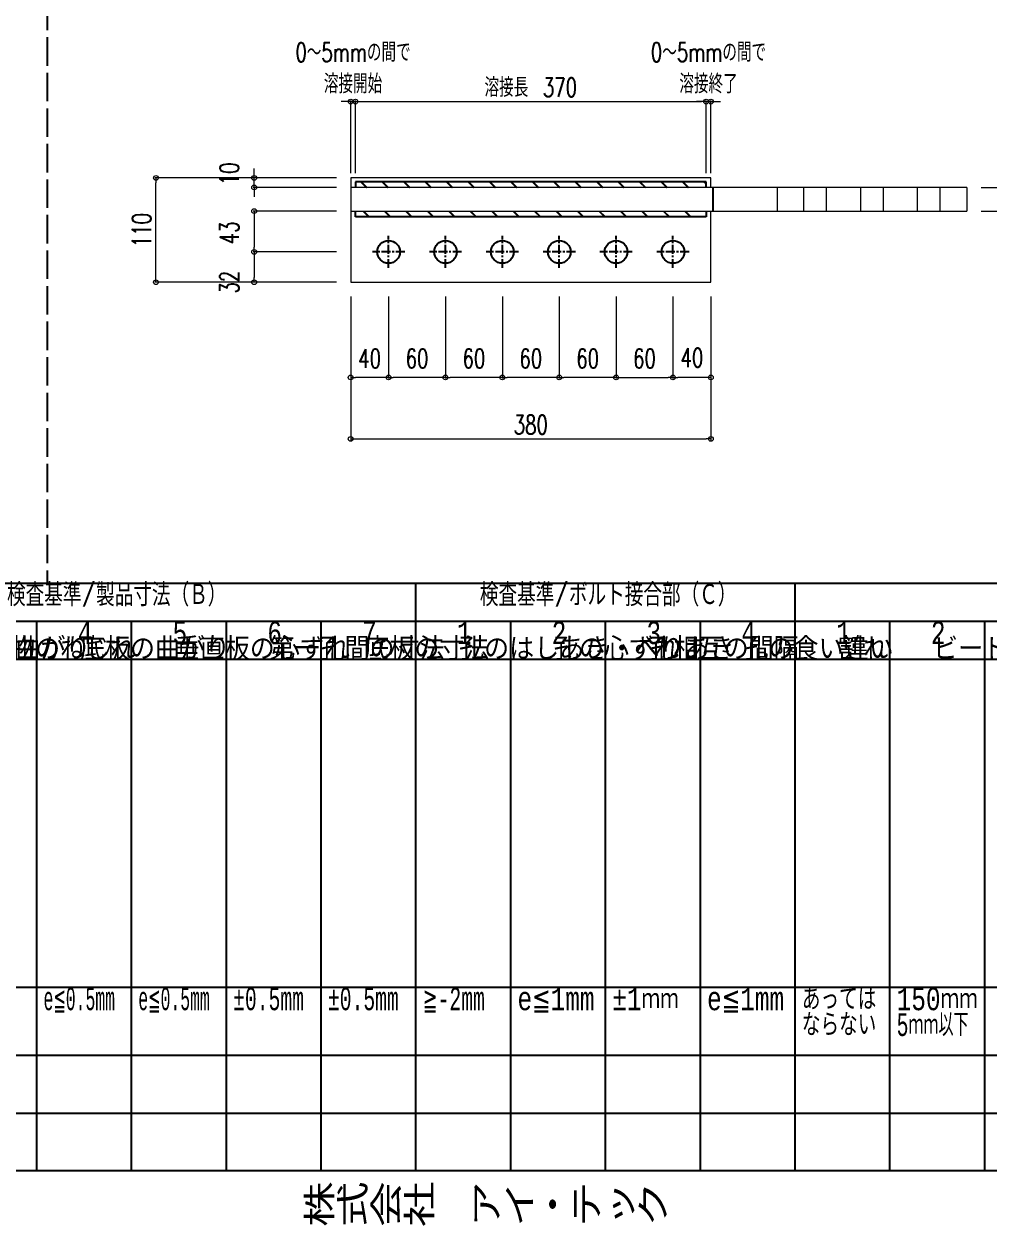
# Model space of a CAD drawing. Header units: millimetres. Extents: x -11384 to 29624, y 0 to 17788.
# Drawn here: x 12456 to 13474, y 4774 to 6042 of the extents above; entities that cross this region are included whole.
import ezdxf
from ezdxf.enums import TextEntityAlignment as Align

# ---------------------------------------------------------------- set-up
doc = ezdxf.new("R2010")
doc.units = ezdxf.units.MM
doc.header["$LTSCALE"] = 5
for name, pattern in [('ACAD_ISO03W100', [30, 12, -18]), ('CENTER1', [10, 6.25, -1.25, 1.25, -1.25]), ('DASHED', [7.5, 6, -1.5])]:
    doc.linetypes.add(name, pattern=pattern)
doc.layers.get('0').update_dxf_attribs({"color": 255})
doc.layers.get('DEFPOINTS').update_dxf_attribs({"color": 255})
for name, color, linetype in [('LAYER6', 7, 'Continuous'), ('寸法', 4, 'Continuous'), ('文字', 7, 'Continuous'), ('溶接', 241, 'Continuous'), ('補助線', 7, 'ACAD_ISO03W100'), ('金物', 142, 'Continuous')]:
    doc.layers.add(name, color=color, linetype=linetype)
doc.styles.add('DLSTANDARD1', font='monotxt.shx', dxfattribs={"width": 0.6, "bigfont": 'extfont'})
doc.styles.add('KANJI', font='simplex.shx', dxfattribs={"width": 0.7, "bigfont": 'extfont2.shx'})
doc.styles.get("Standard").update_dxf_attribs({"font": 'simplex.shx', "width": 0.7, "height": 2.5, "bigfont": '@extfont2.shx'})
doc.styles.add('TATEGAKI', font='txt', dxfattribs={"bigfont": 'bigfont.shx'})
doc.dimstyles.new('一般寸法-小さめ', dxfattribs={"dimscale": 10, "dimtxt": 2, "dimasz": 0.5, "dimexe": 0.125, "dimexo": 1.5, "dimgap": 0.5, "dimtad": 1, "dimtxsty": 'KANJI', "dimblk": 'ORIGIN', "dimcen": 0, "dimclrd": 256, "dimclre": 256, "dimclrt": 256, "dimadec": 0, "dimazin": 0, "dimtfac": 1, "dimtmove": 2, "dimatfit": 2, "dimfxl": 0, "dimtolj": 2, "dimlwd": 5, "dimlwe": 5, "dimarcsym": 0})

# ---------------------------------------------------------------- blocks, each defined once
blk = doc.blocks.new('_Origin')
at = {"color": 0, "linetype": 'ByBlock', "lineweight": -2}
blk.add_line((0, 0), (-1, 0), dxfattribs=at)
blk.add_circle((0, 0), 0.5, dxfattribs=at)
blk = doc.blocks.new('*D979')
at = {"layer": 'DEFPOINTS', "color": 0, "transparency": 16777216}
for p in [(13080.3, 5769.6), (13140.3, 5769.6), (13140.3, 5669.1)]:
    blk.add_point(p, dxfattribs=at)
at = {"layer": '寸法', "lineweight": 5, "transparency": 16777216}
for p, q in [((13080.3, 5754.6), (13080.3, 5667.9)), ((13140.3, 5754.6), (13140.3, 5667.9)), ((13085.3, 5669.1), (13135.3, 5669.1))]:
    blk.add_line(p, q, dxfattribs=at)
at = {"layer": '寸法', "lineweight": 5, "transparency": 16777216, "xscale": 5, "yscale": 5, "zscale": 5, "rotation": 180}
blk.add_blockref('_Origin', (13080.3, 5669.1), dxfattribs=at)
at = {"layer": '寸法', "lineweight": 5, "transparency": 16777216, "xscale": 5, "yscale": 5, "zscale": 5}
blk.add_blockref('_Origin', (13140.3, 5669.1), dxfattribs=at)
at = {"layer": '寸法', "transparency": 16777216, "insert": (13110.3, 5689.1), "char_height": 20, "attachment_point": 5, "style": 'KANJI'}
blk.add_mtext('\\A2;60', dxfattribs=at)
blk = doc.blocks.new('*D980')
at = {"layer": 'DEFPOINTS', "color": 0, "transparency": 16777216}
for p in [(12840.3, 5769.6), (12900.3, 5769.6), (12840.3, 5669.1)]:
    blk.add_point(p, dxfattribs=at)
at = {"layer": '寸法', "lineweight": 5, "transparency": 16777216}
for p, q in [((12840.3, 5754.6), (12840.3, 5667.9)), ((12900.3, 5754.6), (12900.3, 5667.9)), ((12895.3, 5669.1), (12845.3, 5669.1))]:
    blk.add_line(p, q, dxfattribs=at)
at = {"layer": '寸法', "lineweight": 5, "transparency": 16777216, "xscale": 5, "yscale": 5, "zscale": 5, "rotation": 180}
blk.add_blockref('_Origin', (12840.3, 5669.1), dxfattribs=at)
at = {"layer": '寸法', "lineweight": 5, "transparency": 16777216, "xscale": 5, "yscale": 5, "zscale": 5}
blk.add_blockref('_Origin', (12900.3, 5669.1), dxfattribs=at)
at = {"layer": '寸法', "transparency": 16777216, "insert": (12870.3, 5689.1), "char_height": 20, "attachment_point": 5, "style": 'KANJI'}
blk.add_mtext('\\A2;60', dxfattribs=at)
blk = doc.blocks.new('*D981')
at = {"layer": 'DEFPOINTS', "color": 0, "transparency": 16777216}
for p in [(12800.3, 5769.6), (13180.3, 5769.6), (13180.3, 5604.2)]:
    blk.add_point(p, dxfattribs=at)
at = {"layer": '寸法', "lineweight": 5, "transparency": 16777216}
for p, q in [((12800.3, 5754.6), (12800.3, 5603)), ((13180.3, 5754.6), (13180.3, 5603)), ((12805.3, 5604.2), (13175.3, 5604.2))]:
    blk.add_line(p, q, dxfattribs=at)
at = {"layer": '寸法', "lineweight": 5, "transparency": 16777216, "xscale": 5, "yscale": 5, "zscale": 5, "rotation": 180}
blk.add_blockref('_Origin', (12800.3, 5604.2), dxfattribs=at)
at = {"layer": '寸法', "lineweight": 5, "transparency": 16777216, "xscale": 5, "yscale": 5, "zscale": 5}
blk.add_blockref('_Origin', (13180.3, 5604.2), dxfattribs=at)
at = {"layer": '寸法', "transparency": 16777216, "insert": (12990.3, 5619.2), "char_height": 20, "attachment_point": 5, "style": 'KANJI'}
blk.add_mtext('\\A2;380', dxfattribs=at)
blk = doc.blocks.new('*D982')
at = {"layer": 'DEFPOINTS', "color": 0, "transparency": 16777216}
for p in [(13020.3, 5769.6), (13080.3, 5769.6), (13020.3, 5669.1)]:
    blk.add_point(p, dxfattribs=at)
at = {"layer": '寸法', "lineweight": 5, "transparency": 16777216}
for p, q in [((13020.3, 5754.6), (13020.3, 5667.9)), ((13080.3, 5754.6), (13080.3, 5667.9)), ((13075.3, 5669.1), (13025.3, 5669.1))]:
    blk.add_line(p, q, dxfattribs=at)
at = {"layer": '寸法', "lineweight": 5, "transparency": 16777216, "xscale": 5, "yscale": 5, "zscale": 5, "rotation": 180}
blk.add_blockref('_Origin', (13020.3, 5669.1), dxfattribs=at)
at = {"layer": '寸法', "lineweight": 5, "transparency": 16777216, "xscale": 5, "yscale": 5, "zscale": 5}
blk.add_blockref('_Origin', (13080.3, 5669.1), dxfattribs=at)
at = {"layer": '寸法', "transparency": 16777216, "insert": (13050.3, 5689.1), "char_height": 20, "attachment_point": 5, "style": 'KANJI'}
blk.add_mtext('\\A2;60', dxfattribs=at)
blk = doc.blocks.new('*D983')
at = {"layer": 'DEFPOINTS', "color": 0, "transparency": 16777216}
for p in [(12960.3, 5769.6), (13020.3, 5769.6), (12960.3, 5669.1)]:
    blk.add_point(p, dxfattribs=at)
at = {"layer": '寸法', "lineweight": 5, "transparency": 16777216}
for p, q in [((12960.3, 5754.6), (12960.3, 5667.9)), ((13020.3, 5754.6), (13020.3, 5667.9)), ((13015.3, 5669.1), (12965.3, 5669.1))]:
    blk.add_line(p, q, dxfattribs=at)
at = {"layer": '寸法', "lineweight": 5, "transparency": 16777216, "xscale": 5, "yscale": 5, "zscale": 5, "rotation": 180}
blk.add_blockref('_Origin', (12960.3, 5669.1), dxfattribs=at)
at = {"layer": '寸法', "lineweight": 5, "transparency": 16777216, "xscale": 5, "yscale": 5, "zscale": 5}
blk.add_blockref('_Origin', (13020.3, 5669.1), dxfattribs=at)
at = {"layer": '寸法', "transparency": 16777216, "insert": (12990.3, 5689.1), "char_height": 20, "attachment_point": 5, "style": 'KANJI'}
blk.add_mtext('\\A2;60', dxfattribs=at)
blk = doc.blocks.new('*D984')
at = {"layer": 'DEFPOINTS', "color": 0, "transparency": 16777216}
for p in [(13450.3, 5869.6), (13616.4, 5869.6), (13450.3, 5844.6)]:
    blk.add_point(p, dxfattribs=at)
at = {"layer": '寸法', "lineweight": 5, "transparency": 16777216}
for p, q in [((13465.3, 5869.6), (13617.7, 5869.6)), ((13616.4, 5849.6), (13616.4, 5864.6)), ((13465.3, 5844.6), (13617.7, 5844.6))]:
    blk.add_line(p, q, dxfattribs=at)
at = {"layer": '寸法', "lineweight": 5, "transparency": 16777216, "xscale": 5, "yscale": 5, "zscale": 5}
for p, rotation in [((13616.4, 5869.6), 90), ((13616.4, 5844.6), 270)]:
    blk.add_blockref('_Origin', p, dxfattribs=dict(at, rotation=rotation))
at = {"layer": '寸法', "transparency": 16777216, "insert": (13591.4, 5811.6), "char_height": 20, "attachment_point": 5, "rotation": 90, "style": 'KANJI'}
blk.add_mtext('\\A2;25', dxfattribs=at)
blk = doc.blocks.new('*D991')
at = {"layer": 'DEFPOINTS', "color": 0, "transparency": 16777216}
for p in [(12594.9, 5879.6), (12800.3, 5879.6), (12800.3, 5769.6)]:
    blk.add_point(p, dxfattribs=at)
at = {"layer": '寸法', "lineweight": 5, "transparency": 16777216}
for p, q in [((12785.3, 5879.6), (12593.6, 5879.6)), ((12594.9, 5774.6), (12594.9, 5874.6)), ((12785.3, 5769.6), (12593.6, 5769.6))]:
    blk.add_line(p, q, dxfattribs=at)
at = {"layer": '寸法', "lineweight": 5, "transparency": 16777216, "xscale": 5, "yscale": 5, "zscale": 5}
for p, rotation in [((12594.9, 5879.6), 90), ((12594.9, 5769.6), 270)]:
    blk.add_blockref('_Origin', p, dxfattribs=dict(at, rotation=rotation))
at = {"layer": '寸法', "transparency": 16777216, "insert": (12579.9, 5824.6), "char_height": 20, "attachment_point": 5, "rotation": 90, "style": 'KANJI'}
blk.add_mtext('\\A2;110', dxfattribs=at)
blk = doc.blocks.new('*D985')
at = {"layer": 'DEFPOINTS', "color": 0, "transparency": 16777216}
for p in [(12698.5, 5879.6), (12800.3, 5879.6), (12800.3, 5869.6)]:
    blk.add_point(p, dxfattribs=at)
at = {"layer": '寸法', "lineweight": 5, "transparency": 16777216}
for p, q in [((12698.5, 5884.6), (12698.5, 5889.6)), ((12785.3, 5879.6), (12697.3, 5879.6)), ((12698.5, 5869.6), (12698.5, 5879.6)), ((12785.3, 5869.6), (12697.3, 5869.6)), ((12698.5, 5864.6), (12698.5, 5859.6))]:
    blk.add_line(p, q, dxfattribs=at)
at = {"layer": '寸法', "lineweight": 5, "transparency": 16777216, "xscale": 5, "yscale": 5, "zscale": 5}
for p, rotation in [((12698.5, 5879.6), 270), ((12698.5, 5869.6), 90)]:
    blk.add_blockref('_Origin', p, dxfattribs=dict(at, rotation=rotation))
at = {"layer": '寸法', "transparency": 16777216, "insert": (12672.3, 5884), "char_height": 20, "attachment_point": 5, "rotation": 90, "style": 'KANJI'}
blk.add_mtext('\\A2;10', dxfattribs=at)
blk = doc.blocks.new('*D986')
at = {"layer": 'DEFPOINTS', "color": 0, "transparency": 16777216}
for p in [(12800.3, 5801.6), (12698.5, 5769.6), (12800.3, 5769.6)]:
    blk.add_point(p, dxfattribs=at)
at = {"layer": '寸法', "lineweight": 5, "transparency": 16777216}
for p, q in [((12785.3, 5801.6), (12697.3, 5801.6)), ((12698.5, 5796.6), (12698.5, 5774.6)), ((12785.3, 5769.6), (12697.3, 5769.6))]:
    blk.add_line(p, q, dxfattribs=at)
at = {"layer": '寸法', "lineweight": 5, "transparency": 16777216, "xscale": 5, "yscale": 5, "zscale": 5}
for p, rotation in [((12698.5, 5801.6), 90), ((12698.5, 5769.6), 270)]:
    blk.add_blockref('_Origin', p, dxfattribs=dict(at, rotation=rotation))
at = {"layer": '寸法', "transparency": 16777216, "insert": (12672.3, 5769.6), "char_height": 20, "attachment_point": 5, "rotation": 90, "style": 'KANJI'}
blk.add_mtext('\\A2;32', dxfattribs=at)
blk = doc.blocks.new('*D987')
at = {"layer": 'DEFPOINTS', "color": 0, "transparency": 16777216}
for p in [(12900.3, 5769.6), (12960.3, 5769.6), (12900.3, 5669.1)]:
    blk.add_point(p, dxfattribs=at)
at = {"layer": '寸法', "lineweight": 5, "transparency": 16777216}
for p, q in [((12900.3, 5754.6), (12900.3, 5667.9)), ((12960.3, 5754.6), (12960.3, 5667.9)), ((12955.3, 5669.1), (12905.3, 5669.1))]:
    blk.add_line(p, q, dxfattribs=at)
at = {"layer": '寸法', "lineweight": 5, "transparency": 16777216, "xscale": 5, "yscale": 5, "zscale": 5, "rotation": 180}
blk.add_blockref('_Origin', (12900.3, 5669.1), dxfattribs=at)
at = {"layer": '寸法', "lineweight": 5, "transparency": 16777216, "xscale": 5, "yscale": 5, "zscale": 5}
blk.add_blockref('_Origin', (12960.3, 5669.1), dxfattribs=at)
at = {"layer": '寸法', "transparency": 16777216, "insert": (12930.3, 5689.1), "char_height": 20, "attachment_point": 5, "style": 'KANJI'}
blk.add_mtext('\\A2;60', dxfattribs=at)
blk = doc.blocks.new('*D988')
at = {"layer": 'DEFPOINTS', "color": 0, "transparency": 16777216}
for p in [(12800.3, 5769.6), (12840.3, 5769.6), (12800.3, 5669.1)]:
    blk.add_point(p, dxfattribs=at)
at = {"layer": '寸法', "lineweight": 5, "transparency": 16777216}
for p, q in [((12800.3, 5754.6), (12800.3, 5667.9)), ((12840.3, 5754.6), (12840.3, 5667.9)), ((12835.3, 5669.1), (12805.3, 5669.1))]:
    blk.add_line(p, q, dxfattribs=at)
at = {"layer": '寸法', "lineweight": 5, "transparency": 16777216, "xscale": 5, "yscale": 5, "zscale": 5, "rotation": 180}
blk.add_blockref('_Origin', (12800.3, 5669.1), dxfattribs=at)
at = {"layer": '寸法', "lineweight": 5, "transparency": 16777216, "xscale": 5, "yscale": 5, "zscale": 5}
blk.add_blockref('_Origin', (12840.3, 5669.1), dxfattribs=at)
at = {"layer": '寸法', "transparency": 16777216, "insert": (12820.3, 5689.1), "char_height": 20, "attachment_point": 5, "style": 'KANJI'}
blk.add_mtext('\\A2;40', dxfattribs=at)
blk = doc.blocks.new('*D989')
at = {"layer": 'DEFPOINTS', "color": 0, "transparency": 16777216}
for p in [(13140.3, 5769.6), (13180.3, 5769.6), (13140.3, 5669.1)]:
    blk.add_point(p, dxfattribs=at)
at = {"layer": '寸法', "lineweight": 5, "transparency": 16777216}
for p, q in [((13140.3, 5754.6), (13140.3, 5667.9)), ((13180.3, 5754.6), (13180.3, 5667.9)), ((13175.3, 5669.1), (13145.3, 5669.1))]:
    blk.add_line(p, q, dxfattribs=at)
at = {"layer": '寸法', "lineweight": 5, "transparency": 16777216, "xscale": 5, "yscale": 5, "zscale": 5, "rotation": 180}
blk.add_blockref('_Origin', (13140.3, 5669.1), dxfattribs=at)
at = {"layer": '寸法', "lineweight": 5, "transparency": 16777216, "xscale": 5, "yscale": 5, "zscale": 5}
blk.add_blockref('_Origin', (13180.3, 5669.1), dxfattribs=at)
at = {"layer": '寸法', "transparency": 16777216, "insert": (13160.3, 5689.9), "char_height": 20, "attachment_point": 5, "style": 'KANJI'}
blk.add_mtext('\\A2;40', dxfattribs=at)
blk = doc.blocks.new('*D990')
at = {"layer": 'DEFPOINTS', "color": 0, "transparency": 16777216}
for p in [(12800.3, 5844.6), (12698.5, 5801.6), (12800.3, 5801.6)]:
    blk.add_point(p, dxfattribs=at)
at = {"layer": '寸法', "lineweight": 5, "transparency": 16777216}
for p, q in [((12785.3, 5844.6), (12697.3, 5844.6)), ((12698.5, 5839.6), (12698.5, 5806.6)), ((12785.3, 5801.6), (12697.3, 5801.6))]:
    blk.add_line(p, q, dxfattribs=at)
at = {"layer": '寸法', "lineweight": 5, "transparency": 16777216, "xscale": 5, "yscale": 5, "zscale": 5}
for p, rotation in [((12698.5, 5844.6), 90), ((12698.5, 5801.6), 270)]:
    blk.add_blockref('_Origin', p, dxfattribs=dict(at, rotation=rotation))
at = {"layer": '寸法', "transparency": 16777216, "insert": (12672.3, 5821.6), "char_height": 20, "attachment_point": 5, "rotation": 90, "style": 'KANJI'}
blk.add_mtext('\\A2;43', dxfattribs=at)
blk = doc.blocks.new('*D1008')
at = {"layer": 'DEFPOINTS', "color": 0, "linetype": 'Continuous', "transparency": 16777216}
for p in [(12805.3, 5960.1), (12800.3, 5869.6), (12805.3, 5869.6)]:
    blk.add_point(p, dxfattribs=at)
at = {"layer": '寸法', "linetype": 'Continuous', "lineweight": 5, "transparency": 16777216}
for p, q in [((12800.3, 5884.6), (12800.3, 5961.3)), ((12805.3, 5884.6), (12805.3, 5961.3)), ((12795.3, 5960.1), (12790.3, 5960.1)), ((12800.3, 5960.1), (12805.3, 5960.1)), ((12810.3, 5960.1), (12815.3, 5960.1))]:
    blk.add_line(p, q, dxfattribs=at)
at = {"layer": '寸法', "linetype": 'Continuous', "lineweight": 5, "transparency": 16777216, "xscale": 5, "yscale": 5, "zscale": 5}
blk.add_blockref('_Origin', (12800.3, 5960.1), dxfattribs=at)
at = {"layer": '寸法', "linetype": 'Continuous', "lineweight": 5, "transparency": 16777216, "xscale": 5, "yscale": 5, "zscale": 5, "rotation": 180}
blk.add_blockref('_Origin', (12805.3, 5960.1), dxfattribs=at)
at = {"layer": '寸法', "linetype": 'Continuous', "transparency": 16777216, "insert": (12802.8, 5995.5), "char_height": 20, "attachment_point": 5, "style": 'KANJI'}
blk.add_mtext('\\A2;0～5mmの間で\\P溶接開始', dxfattribs=at)
blk = doc.blocks.new('*D1009')
at = {"layer": 'DEFPOINTS', "color": 0, "linetype": 'Continuous', "transparency": 16777216}
for p in [(13175.3, 5960.1), (12805.3, 5869.6), (13175.3, 5869.6)]:
    blk.add_point(p, dxfattribs=at)
at = {"layer": '寸法', "linetype": 'Continuous', "lineweight": 5, "transparency": 16777216}
for p, q in [((12805.3, 5884.6), (12805.3, 5961.3)), ((13175.3, 5884.6), (13175.3, 5961.3)), ((12810.3, 5960.1), (13170.3, 5960.1))]:
    blk.add_line(p, q, dxfattribs=at)
at = {"layer": '寸法', "linetype": 'Continuous', "lineweight": 5, "transparency": 16777216, "xscale": 5, "yscale": 5, "zscale": 5, "rotation": 180}
blk.add_blockref('_Origin', (12805.3, 5960.1), dxfattribs=at)
at = {"layer": '寸法', "linetype": 'Continuous', "lineweight": 5, "transparency": 16777216, "xscale": 5, "yscale": 5, "zscale": 5}
blk.add_blockref('_Origin', (13175.3, 5960.1), dxfattribs=at)
at = {"layer": '寸法', "linetype": 'Continuous', "transparency": 16777216, "insert": (12990.3, 5975.1), "char_height": 20, "attachment_point": 5, "style": 'KANJI'}
blk.add_mtext('\\A2;溶接長\u3000370', dxfattribs=at)
blk = doc.blocks.new('*D1010')
at = {"layer": 'DEFPOINTS', "color": 0, "linetype": 'Continuous', "transparency": 16777216}
for p in [(13180.3, 5960.1), (13175.3, 5869.6), (13180.3, 5869.6)]:
    blk.add_point(p, dxfattribs=at)
at = {"layer": '寸法', "linetype": 'Continuous', "lineweight": 5, "transparency": 16777216}
for p, q in [((13175.3, 5884.6), (13175.3, 5961.3)), ((13180.3, 5884.6), (13180.3, 5961.3)), ((13170.3, 5960.1), (13165.3, 5960.1)), ((13175.3, 5960.1), (13180.3, 5960.1)), ((13185.3, 5960.1), (13190.3, 5960.1))]:
    blk.add_line(p, q, dxfattribs=at)
at = {"layer": '寸法', "linetype": 'Continuous', "lineweight": 5, "transparency": 16777216, "xscale": 5, "yscale": 5, "zscale": 5}
blk.add_blockref('_Origin', (13175.3, 5960.1), dxfattribs=at)
at = {"layer": '寸法', "linetype": 'Continuous', "lineweight": 5, "transparency": 16777216, "xscale": 5, "yscale": 5, "zscale": 5, "rotation": 180}
blk.add_blockref('_Origin', (13180.3, 5960.1), dxfattribs=at)
at = {"layer": '寸法', "linetype": 'Continuous', "transparency": 16777216, "insert": (13177.8, 5995.5), "char_height": 20, "attachment_point": 5, "style": 'KANJI'}
blk.add_mtext('\\A2;0～5mmの間で\\P溶接終了', dxfattribs=at)

msp = doc.modelspace()

# ---------------------------------------------------------------- hatches: boundary and pattern name
at = {"layer": '溶接', "ltscale": 6}
h = msp.add_hatch(dxfattribs=at)
h.set_pattern_fill('JIS_LC_20', color=256, scale=0.8, angle=90)
h.set_pattern_definition([(135, (10895.325, 2790.585), (-11.31371, -11.31371), []), (135, (10895.325, 2790.905), (-11.31371, -11.31371), [])])
h.paths.add_polyline_path([(12983.325, 5869.585), (12805.325, 5869.585), (12805.325, 5875.585), (12983.325, 5875.585)])
h.paths.add_polyline_path([(13166.325, 5869.585), (12983.325, 5869.585), (12983.325, 5875.585), (13166.325, 5875.585)])
h.paths.add_polyline_path([(13175.325, 5869.585), (13166.325, 5869.585), (13166.325, 5875.585), (13175.325, 5875.585)])
h = msp.add_hatch(dxfattribs=at)
h.set_pattern_fill('JIS_LC_20', color=256, scale=0.8, angle=90)
h.set_pattern_definition([(135, (10895.325, 2784.585), (-11.31371, -11.31371), []), (135, (10895.325, 2784.905), (-11.31371, -11.31371), [])])
h.paths.add_polyline_path([(12983.325, 5844.585), (12805.325, 5844.585), (12805.325, 5838.585), (12983.325, 5838.585)])
h.paths.add_polyline_path([(13166.325, 5844.585), (12983.325, 5844.585), (12983.325, 5838.585), (13166.325, 5838.585)])
h.paths.add_polyline_path([(13175.325, 5844.585), (13166.325, 5844.585), (13166.325, 5838.585), (13175.325, 5838.585)])

# ---------------------------------------------------------------- linework, layer by layer
at = {"linetype": 'DASHED', "lineweight": -3}
msp.add_line((12480.082, 6928), (12480.082, 5452), dxfattribs=at)
at = {"linetype": 'Continuous', "lineweight": -3}
for p, q in [((11269.183, 5452), (14473.183, 5452)), ((11269.183, 5412), (14473.183, 5412)), ((11269.183, 5372), (14169.183, 5372)), ((11269.183, 5025.709), (14169.183, 5025.709)), ((11269.183, 4953.936), (14169.183, 4953.936)), ((11269.183, 4892.968), (14169.183, 4892.968))]:
    msp.add_line(p, q, dxfattribs=at)
msp.add_lwpolyline([(11269.183, 7048), (14473.183, 7048), (14473.183, 4832), (11269.183, 4832)], close=True, dxfattribs=at)
at = {"layer": '寸法', "linetype": 'CENTER1', "ltscale": 0.3}
for p, q in [((12840.325, 5784.585), (12840.325, 5818.585)), ((12900.325, 5784.585), (12900.325, 5818.585)), ((12960.325, 5784.585), (12960.325, 5818.585)), ((13020.325, 5784.585), (13020.325, 5818.585)), ((13080.325, 5784.585), (13080.325, 5818.585)), ((13140.325, 5784.585), (13140.325, 5818.585)), ((12857.325, 5801.585), (12823.325, 5801.585)), ((12917.325, 5801.585), (12883.325, 5801.585)), ((12977.325, 5801.585), (12943.325, 5801.585)), ((13037.325, 5801.585), (13003.325, 5801.585)), ((13097.325, 5801.585), (13063.325, 5801.585)), ((13157.325, 5801.585), (13123.325, 5801.585))]:
    msp.add_line(p, q, dxfattribs=at)
at = {"layer": '寸法', "linetype": 'Continuous'}
for p, q in [((12869.183, 4832), (12869.183, 5452)), ((13269.183, 4832), (13269.183, 5452)), ((12469.183, 4832), (12469.183, 5412)), ((12569.183, 4832), (12569.183, 5412)), ((12669.183, 4832), (12669.183, 5412)), ((12769.183, 4832), (12769.183, 5412)), ((12969.183, 4832), (12969.183, 5412)), ((13069.183, 4832), (13069.183, 5412)), ((13169.183, 4832), (13169.183, 5412)), ((13369.183, 4832), (13369.183, 5412)), ((13469.183, 4832), (13469.183, 5412))]:
    msp.add_line(p, q, dxfattribs=at)
at = {"layer": '溶接'}
for p, q in [((13175.325, 5875.585), (12805.325, 5875.585)), ((13175.325, 5869.585), (13175.325, 5875.585)), ((13175.325, 5838.585), (12805.325, 5838.585)), ((13175.325, 5844.585), (13175.325, 5838.585))]:
    msp.add_line(p, q, dxfattribs=at)
at = {"layer": '溶接', "linetype": 'Continuous'}
for p, q in [((12805.325, 5875.585), (12805.325, 5869.585)), ((12805.325, 5838.585), (12805.325, 5844.585))]:
    msp.add_line(p, q, dxfattribs=at)
at = {"layer": '補助線', "lineweight": 18}
for p, q in [((13278.325, 5844.585), (13278.325, 5869.585)), ((13302.325, 5844.585), (13302.325, 5869.585)), ((13338.325, 5844.585), (13338.325, 5869.585)), ((13362.325, 5844.585), (13362.325, 5869.585)), ((13398.325, 5844.585), (13398.325, 5869.585)), ((13422.325, 5844.585), (13422.325, 5869.585))]:
    msp.add_line(p, q, dxfattribs=at)
at = {"layer": '金物', "lineweight": 18}
for p, q in [((12800.325, 5879.585), (12800.325, 5769.585)), ((13180.325, 5879.585), (12800.325, 5879.585)), ((13180.325, 5869.585), (13180.325, 5879.585)), ((13450.325, 5869.585), (12800.325, 5869.585)), ((13250.325, 5869.585), (13250.325, 5844.585)), ((13450.325, 5869.585), (13450.325, 5844.585)), ((12800.325, 5844.585), (13450.325, 5844.585)), ((13180.325, 5769.585), (13180.325, 5844.585)), ((12800.325, 5769.585), (13180.325, 5769.585))]:
    msp.add_line(p, q, dxfattribs=at)
at = {"layer": '金物', "ltscale": 2}
msp.add_line((13182.325, 5869.585), (13182.325, 5844.585), dxfattribs=at)
at = {"layer": '金物', "ltscale": 2.5}
for centre in [(12840.325, 5801.585), (12900.325, 5801.585), (12960.325, 5801.585), (13020.325, 5801.585), (13080.325, 5801.585), (13140.325, 5801.585)]:
    msp.add_circle(centre, 12, dxfattribs=at)

# ---------------------------------------------------------------- texts
at = {"layer": 'LAYER6', "color": 0, "linetype": 'Continuous', "lineweight": -3, "width": 0.8}
msp.add_text('株式会社\u3000アイ・テック', height=40, dxfattribs=at).set_placement((12749.275, 4774.755))
at = {"layer": '文字', "color": 0, "linetype": 'Continuous', "ltscale": 6, "style": 'DLSTANDARD1'}
for s, width, p in [('検査基準/製品寸法（Ｂ）', 0.74375, (12437.745, 5420.574)), ('検査基準/ボルト接合部（Ｃ）', 0.74375, (12936.573, 5420.574)), ('4', 0.74375, (12512.39, 5380.574)), ('5', 0.74375, (12612.39, 5380.574)), ('6', 0.74375, (12712.39, 5380.574)), ('7', 0.74375, (12812.39, 5380.574)), ('1', 0.74375, (12912.39, 5380.574)), ('2', 0.74375, (13012.39, 5380.574)), ('3', 0.74375, (13112.39, 5380.574)), ('4', 0.74375, (13212.39, 5380.574)), ('1', 0.74375, (13312.39, 5380.574)), ('2', 0.74375, (13412.39, 5380.574)), ('e≦0.5mm', 0.5, (12476.277, 4994.284)), ('e≦0.5mm', 0.5, (12576.277, 4994.284)), ('±0.5mm', 0.6, (12676.277, 4994.284)), ('±0.5mm', 0.6, (12776.277, 4994.284)), ('≧-2mm', 0.6, (12876.277, 4994.284)), ('e≦1mm', 0.74375, (12976.277, 4994.284)), ('±1ｍｍ', 0.74375, (13076.277, 4994.284)), ('e≦1mm', 0.74375, (13176.277, 4994.284)), ('あっては', 0.74375, (13276.277, 4994.284)), ('150ｍｍ', 0.74375, (13376.277, 4994.284)), ('ならない', 0.74375, (13276.277, 4967.08)), ('5ｍｍ以下', 0.6, (13376.277, 4967.08))]:
    msp.add_text(s, height=24, dxfattribs=dict(at, width=width)).set_placement(p, align=Align.BOTTOM_LEFT)
at = {"layer": '文字', "color": 0, "linetype": 'Continuous', "ltscale": 6, "style": 'TATEGAKI'}
for s, p in [('垂直板平面曲がり', (12314.659, 5363.673)), ('金物のねじれ', (12414.659, 5363.673)), ('底板の曲がり', (12514.659, 5363.673)), ('垂直板の心ずれ', (12614.659, 5363.673)), ('第一孔間の寸法', (12714.659, 5363.673)), ('底板の寸法', (12814.659, 5363.673)), ('孔のはしあき・へりあき', (12914.659, 5363.673)), ('孔の心ずれ', (13014.659, 5363.673)), ('孔相互の間隔', (13114.659, 5363.673)), ('孔の食い違い', (13214.659, 5363.673)), ('割れ', (13314.659, 5363.673)), ('ビード表面の不整', (13414.659, 5363.673))]:
    msp.add_text(s, height=24, dxfattribs=at).set_placement(p, align=Align.BOTTOM_LEFT)

# ---------------------------------------------------------------- dimensions: what is measured, and where the dimension line sits
at = {"layer": '寸法', "linetype": 'Continuous'}
for base, p1, p2, text, picture, middle in [((12805.325, 5960.064), (12800.325, 5869.585), (12805.325, 5869.585), '0～<>mmの間で\\P溶接開始', '*D1008', (12802.825, 5995.481)), ((13180.325, 5960.064), (13175.325, 5869.585), (13180.325, 5869.585), '0～<>mmの間で\\P溶接終了', '*D1010', (13177.825, 5995.481)), ((13175.325, 5960.064), (12805.325, 5869.585), (13175.325, 5869.585), '溶接長\u3000<>', '*D1009', (12990.325, 5975.064))]:
    dim = msp.add_linear_dim(base=base, p1=p1, p2=p2, text=text, dimstyle='一般寸法-小さめ', dxfattribs=at)
    dim.commit()
    dim.dimension.update_dxf_attribs({"geometry": picture, "text_midpoint": middle})
at = {"layer": '寸法'}
for base, p1, p2, angle, picture, middle in [((12698.517, 5879.585), (12800.325, 5869.585), (12800.325, 5879.585), 270, '*D985', (12672.267, 5884.042)), ((13616.445, 5869.585), (13450.325, 5844.585), (13450.325, 5869.585), 270, '*D984', (13591.445, 5811.609)), ((12698.517, 5801.585), (12800.325, 5844.585), (12800.325, 5801.585), 90, '*D990', (12672.267, 5821.585)), ((12698.517, 5769.585), (12800.325, 5801.585), (12800.325, 5769.585), 90, '*D986', (12672.267, 5769.585))]:
    dim = msp.add_linear_dim(base=base, p1=p1, p2=p2, angle=angle, dimstyle='一般寸法-小さめ', dxfattribs=at)
    dim.commit()
    dim.dimension.update_dxf_attribs({"geometry": picture, "text_midpoint": middle, "dimtype": 160})
dim = msp.add_linear_dim(base=(12594.898, 5879.585), p1=(12800.325, 5769.585), p2=(12800.325, 5879.585), angle=270, dimstyle='一般寸法-小さめ', dxfattribs=at)
dim.commit()
dim.dimension.update_dxf_attribs({"geometry": '*D991', "text_midpoint": (12579.898, 5824.585)})
dim = msp.add_linear_dim(base=(13180.325, 5604.228), p1=(12800.325, 5769.585), p2=(13180.325, 5769.585), dimstyle='一般寸法-小さめ', dxfattribs=at)
dim.commit()
dim.dimension.update_dxf_attribs({"geometry": '*D981', "text_midpoint": (12990.325, 5619.228)})
for base, p1, p2, picture, middle in [((12800.325, 5669.105), (12840.325, 5769.585), (12800.325, 5769.585), '*D988', (12820.325, 5689.105)), ((12840.325, 5669.105), (12900.325, 5769.585), (12840.325, 5769.585), '*D980', (12870.325, 5689.105)), ((12900.325, 5669.105), (12960.325, 5769.585), (12900.325, 5769.585), '*D987', (12930.325, 5689.105)), ((12960.325, 5669.105), (13020.325, 5769.585), (12960.325, 5769.585), '*D983', (12990.325, 5689.105)), ((13020.325, 5669.105), (13080.325, 5769.585), (13020.325, 5769.585), '*D982', (13050.325, 5689.105)), ((13140.325, 5669.105), (13080.325, 5769.585), (13140.325, 5769.585), '*D979', (13110.325, 5689.105)), ((13140.325, 5669.105), (13180.325, 5769.585), (13140.325, 5769.585), '*D989', (13160.325, 5689.867))]:
    dim = msp.add_linear_dim(base=base, p1=p1, p2=p2, dimstyle='一般寸法-小さめ', dxfattribs=at)
    dim.commit()
    dim.dimension.update_dxf_attribs({"geometry": picture, "text_midpoint": middle, "dimtype": 160})

doc.saveas('drawing.dxf')
